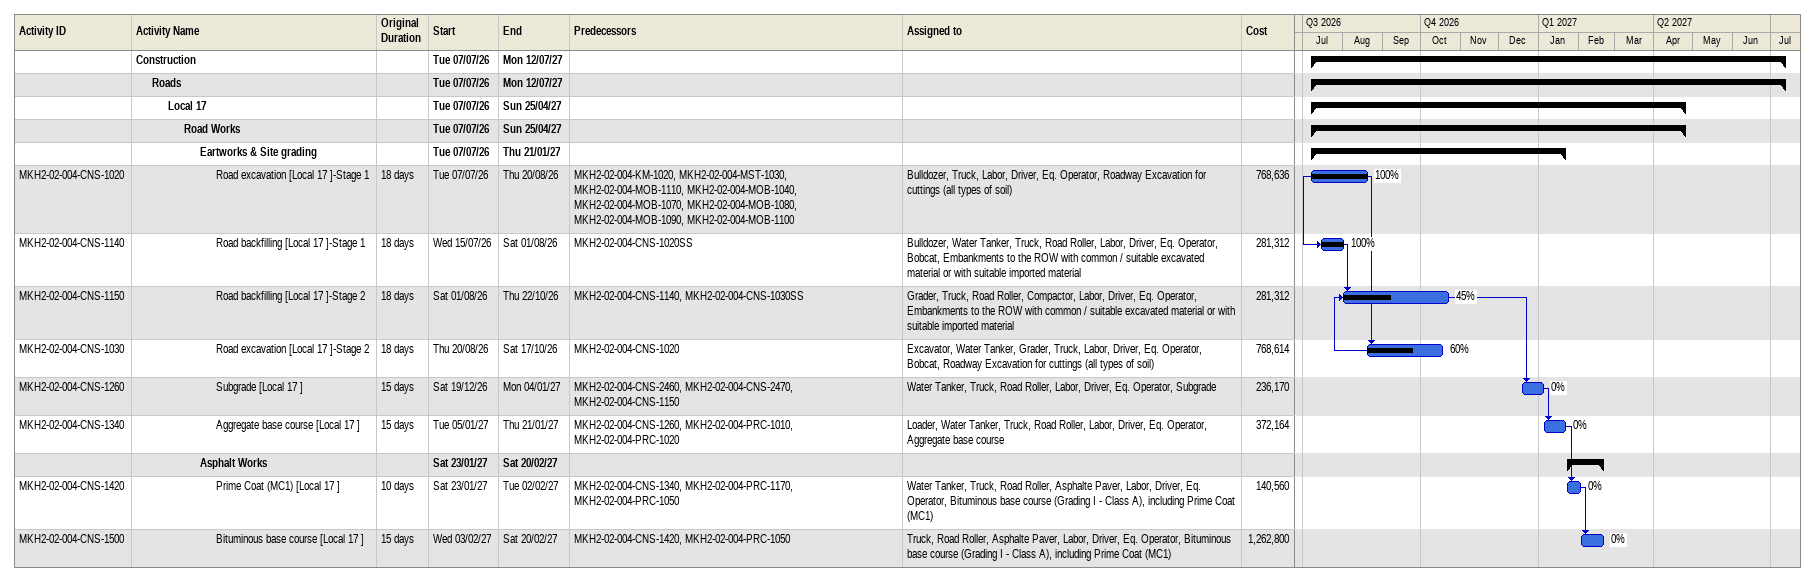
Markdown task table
| ID | Level | Task | Original duration | Start | Finish | Predecessors | Resources | % complete | Cost |
|---|---|---|---|---|---|---|---|---|---|
|  | 1 | **Construction** |  | 2026-07-07 | 2027-07-12 |  |  |  |  |
|  | 2 | **Roads** |  | 2026-07-07 | 2027-07-12 |  |  |  |  |
|  | 3 | **Local 17** |  | 2026-07-07 | 2027-04-25 |  |  |  |  |
|  | 4 | **Road Works** |  | 2026-07-07 | 2027-04-25 |  |  |  |  |
|  | 5 | **Eartworks & Site grading** |  | 2026-07-07 | 2027-01-21 |  |  |  |  |
| MKH2-02-004-CNS-1020 | 6 | Road excavation [Local 17 ]-Stage 1 | 18d | 2026-07-07 | 2026-08-20 | MKH2-02-004-KM-1020, MKH2-02-004-MST-1030, MKH2-02-004-MOB-1110, MKH2-02-004-MOB-1040, MKH2-02-004-MOB-1070, MKH2-02-004-MOB-1080, MKH2-02-004-MOB-1090, MKH2-02-004-MOB-1100 | Bulldozer, Truck, Labor, Driver, Eq. Operator, Roadway Excavation for cuttings (all types of soil) | 100 | 768636 |
| MKH2-02-004-CNS-1140 | 6 | Road backfilling [Local 17 ]-Stage 1 | 18d | 2026-07-15 | 2026-08-01 | MKH2-02-004-CNS-1020SS | Bulldozer, Water Tanker, Truck, Road Roller, Labor, Driver, Eq. Operator, Bobcat, Embankments to the ROW with common / suitable excavated material or with suitable imported material | 100 | 281312 |
| MKH2-02-004-CNS-1150 | 6 | Road backfilling [Local 17 ]-Stage 2 | 18d | 2026-08-01 | 2026-10-22 | MKH2-02-004-CNS-1140, MKH2-02-004-CNS-1030SS | Grader, Truck, Road Roller, Compactor, Labor, Driver, Eq. Operator, Embankments to the ROW with common / suitable excavated material or with suitable imported material | 45 | 281312 |
| MKH2-02-004-CNS-1030 | 6 | Road excavation [Local 17 ]-Stage 2 | 18d | 2026-08-20 | 2026-10-17 | MKH2-02-004-CNS-1020 | Excavator, Water Tanker, Grader, Truck, Labor, Driver, Eq. Operator, Bobcat, Roadway Excavation for cuttings (all types of soil) | 60 | 768614 |
| MKH2-02-004-CNS-1260 | 6 | Subgrade [Local 17 ] | 15d | 2026-12-19 | 2027-01-04 | MKH2-02-004-CNS-2460, MKH2-02-004-CNS-2470, MKH2-02-004-CNS-1150 | Water Tanker, Truck, Road Roller, Labor, Driver, Eq. Operator, Subgrade | 0 | 236170 |
| MKH2-02-004-CNS-1340 | 6 | Aggregate base course [Local 17 ] | 15d | 2027-01-05 | 2027-01-21 | MKH2-02-004-CNS-1260, MKH2-02-004-PRC-1010, MKH2-02-004-PRC-1020 | Loader, Water Tanker, Truck, Road Roller, Labor, Driver, Eq. Operator, Aggregate base course | 0 | 372164 |
|  | 5 | **Asphalt Works** |  | 2027-01-23 | 2027-02-20 |  |  |  |  |
| MKH2-02-004-CNS-1420 | 6 | Prime Coat (MC1) [Local 17 ] | 10d | 2027-01-23 | 2027-02-02 | MKH2-02-004-CNS-1340, MKH2-02-004-PRC-1170, MKH2-02-004-PRC-1050 | Water Tanker, Truck, Road Roller, Asphalte Paver, Labor, Driver, Eq. Operator, Bituminous base course (Grading I - Class A), including Prime Coat (MC1) | 0 | 140560 |
| MKH2-02-004-CNS-1500 | 6 | Bituminous base course [Local 17 ] | 15d | 2027-02-03 | 2027-02-20 | MKH2-02-004-CNS-1420, MKH2-02-004-PRC-1050 | Truck, Road Roller, Asphalte Paver, Labor, Driver, Eq. Operator, Bituminous base course (Grading I - Class A), including Prime Coat (MC1) | 0 | 1262800 |
